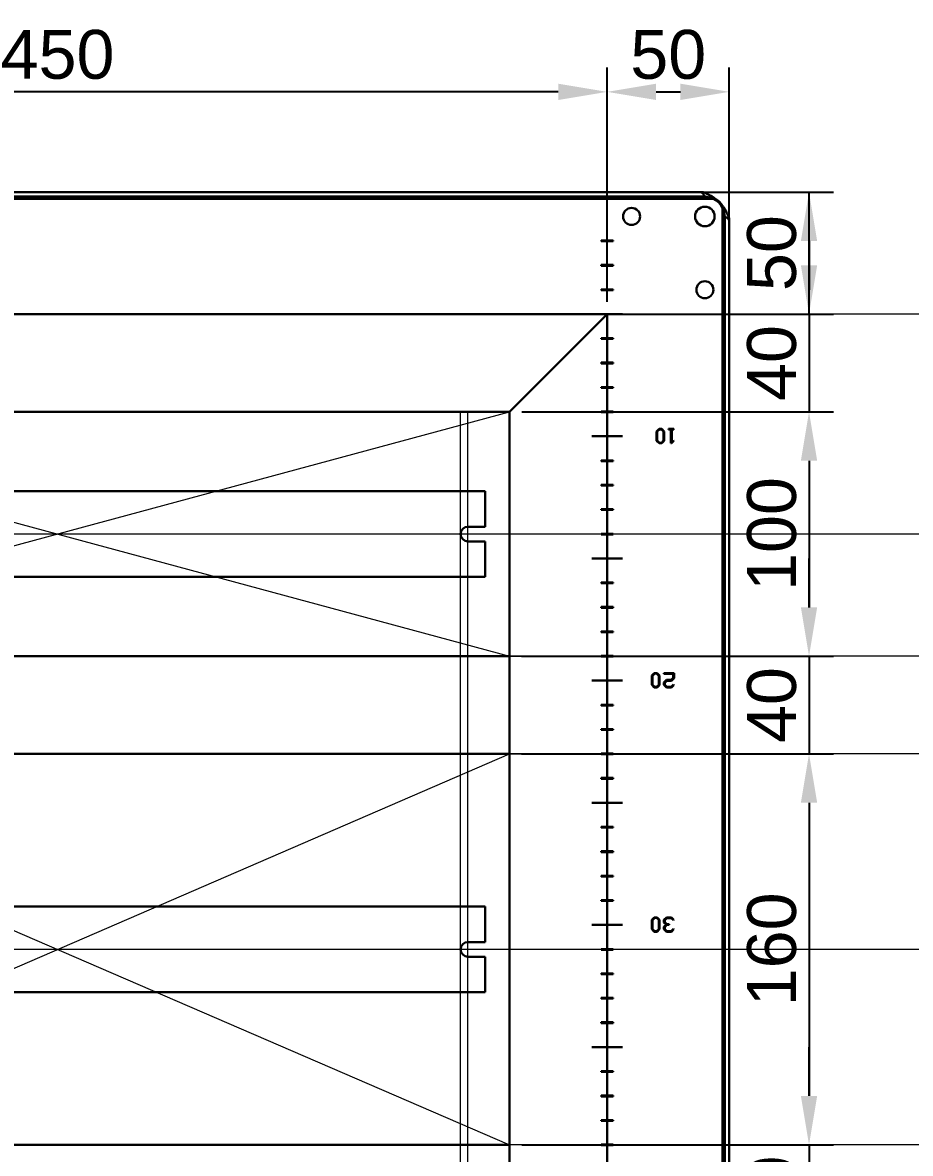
# Model space of a CAD drawing. Header units: millimetres. Extents: x 0 to 53000, y -591 to 24400.
# Drawn here: x 5593.6 to 5957, y 2831.5 to 3294.3 of the extents above; entities that cross this region are included whole.
import ezdxf

# ---------------------------------------------------------------- set-up
doc = ezdxf.new("R2010")
doc.units = ezdxf.units.MM
doc.layers.add('КК перф 40х60', color=6, linetype='Continuous', lineweight=30)
doc.layers.add('Основная', color=7, linetype='Continuous', lineweight=30)
doc.layers.add('Привязки', color=2, linetype='Continuous', lineweight=0, plot=False, transparency=0.8)
doc.layers.add('размеры', color=3, linetype='Continuous')
doc.styles.get("Standard").update_dxf_attribs({"font": 'arial.ttf'})
doc.dimstyles.new('ISO2', dxfattribs={"dimtxt": 20, "dimasz": 20, "dimexe": 10, "dimexo": 5, "dimgap": 5, "dimtad": 1, "dimdec": 4, "dimdsep": 46, "dimlunit": 6, "dimtxsty": 'Standard', "dimcen": 20, "dimadec": 0, "dimazin": 0, "dimtfac": 1, "dimtdec": 4, "dimtmove": 0, "dimatfit": 3, "dimfxl": 1, "dimtolj": 1, "dimtzin": 0, "dimarcsym": 0})

# ---------------------------------------------------------------- blocks, each defined once
blk = doc.blocks.new('*D338')
at = {"layer": 'Defpoints', "color": 0, "transparency": 16777216}
for p in [(5832.87, 3225), (5915.5, 3225), (5832.87, 3175)]:
    blk.add_point(p, dxfattribs=at)
at = {"layer": 'размеры', "color": 0, "lineweight": -2, "transparency": 16777216}
for p, q in [((5837.87, 3225), (5925.5, 3225)), ((5915.5, 3175), (5915.5, 3225)), ((5915.5, 3195), (5915.5, 3215)), ((5915.5, 3205), (5915.5, 3185)), ((5837.87, 3175), (5925.5, 3175))]:
    blk.add_line(p, q, dxfattribs=at)
at = {"layer": 'размеры', "color": 0, "transparency": 16777216}
for points in [[(5912.17, 3205), (5918.83, 3205), (5915.5, 3225)], [(5912.17, 3195), (5918.83, 3195), (5915.5, 3175)]]:
    blk.add_solid(points, dxfattribs=at)
at = {"layer": 'размеры', "color": 0, "transparency": 16777216, "insert": (5900.29, 3200), "char_height": 20, "attachment_point": 5, "rotation": 90}
blk.add_mtext('\\A1;50', dxfattribs=at)
blk = doc.blocks.new('*D339')
at = {"layer": 'Defpoints', "color": 0, "transparency": 16777216}
for p in [(5382.87, 3266), (5382.87, 3175), (5832.87, 3175)]:
    blk.add_point(p, dxfattribs=at)
at = {"layer": 'размеры', "color": 0, "lineweight": -2, "transparency": 16777216}
for p, q in [((5382.87, 3180), (5382.87, 3276)), ((5832.87, 3180), (5832.87, 3276)), ((5812.87, 3266), (5402.87, 3266))]:
    blk.add_line(p, q, dxfattribs=at)
at = {"layer": 'размеры', "color": 0, "transparency": 16777216}
for points in [[(5402.87, 3269.33), (5402.87, 3262.67), (5382.87, 3266)], [(5812.87, 3269.33), (5812.87, 3262.67), (5832.87, 3266)]]:
    blk.add_solid(points, dxfattribs=at)
at = {"layer": 'размеры', "color": 0, "transparency": 16777216, "insert": (5607.87, 3281.21), "char_height": 20, "attachment_point": 5, "rotation": 0}
blk.add_mtext('\\A1;450', dxfattribs=at)
blk = doc.blocks.new('*D340')
at = {"layer": 'Defpoints', "color": 0, "transparency": 16777216}
for p in [(5882.87, 3266), (5832.87, 3175), (5882.87, 3175)]:
    blk.add_point(p, dxfattribs=at)
at = {"layer": 'размеры', "color": 0, "lineweight": -2, "transparency": 16777216}
for p, q in [((5832.87, 3180), (5832.87, 3276)), ((5882.87, 3180), (5882.87, 3276)), ((5852.87, 3266), (5862.87, 3266))]:
    blk.add_line(p, q, dxfattribs=at)
at = {"layer": 'размеры', "color": 0, "transparency": 16777216}
for points in [[(5852.87, 3269.33), (5852.87, 3262.67), (5832.87, 3266)], [(5862.87, 3269.33), (5862.87, 3262.67), (5882.87, 3266)]]:
    blk.add_solid(points, dxfattribs=at)
at = {"layer": 'размеры', "color": 0, "transparency": 16777216, "insert": (5857.87, 3281.21), "char_height": 20, "attachment_point": 5}
blk.add_mtext('\\A1;50', dxfattribs=at)
blk = doc.blocks.new('*D334')
at = {"layer": 'Defpoints', "color": 0, "transparency": 16777216}
for p in [(5792.87, 3135), (5792.86, 3035), (5915.5, 3035)]:
    blk.add_point(p, dxfattribs=at)
at = {"layer": 'размеры', "color": 0, "lineweight": -2, "transparency": 16777216}
for p, q in [((5797.87, 3135), (5925.5, 3135)), ((5915.5, 3115), (5915.5, 3055)), ((5797.86, 3035), (5925.5, 3035))]:
    blk.add_line(p, q, dxfattribs=at)
at = {"layer": 'размеры', "color": 0, "transparency": 16777216}
for points in [[(5912.17, 3115), (5918.83, 3115), (5915.5, 3135)], [(5912.17, 3055), (5918.83, 3055), (5915.5, 3035)]]:
    blk.add_solid(points, dxfattribs=at)
at = {"layer": 'размеры', "color": 0, "transparency": 16777216, "insert": (5900.29, 3085), "char_height": 20, "attachment_point": 5, "rotation": 90}
blk.add_mtext('\\A1;100', dxfattribs=at)
blk = doc.blocks.new('*D335')
at = {"layer": 'Defpoints', "color": 0, "transparency": 16777216}
for p in [(5792.86, 2995), (5792.87, 2835), (5915.5, 2835)]:
    blk.add_point(p, dxfattribs=at)
at = {"layer": 'размеры', "color": 0, "lineweight": -2, "transparency": 16777216}
for p, q in [((5797.86, 2995), (5925.5, 2995)), ((5915.5, 2975), (5915.5, 2855)), ((5797.87, 2835), (5925.5, 2835))]:
    blk.add_line(p, q, dxfattribs=at)
at = {"layer": 'размеры', "color": 0, "transparency": 16777216}
for points in [[(5912.17, 2975), (5918.83, 2975), (5915.5, 2995)], [(5912.17, 2855), (5918.83, 2855), (5915.5, 2835)]]:
    blk.add_solid(points, dxfattribs=at)
at = {"layer": 'размеры', "color": 0, "transparency": 16777216, "insert": (5900.29, 2915), "char_height": 20, "attachment_point": 5, "rotation": 90}
blk.add_mtext('\\A1;160', dxfattribs=at)
blk = doc.blocks.new('*D362')
at = {"layer": 'Defpoints', "color": 0, "transparency": 16777216}
for p in [(5832.87, 3175), (5832.87, 3135), (5915.5, 3135)]:
    blk.add_point(p, dxfattribs=at)
at = {"layer": 'размеры', "color": 0, "lineweight": -2, "transparency": 16777216}
for p, q in [((5915.5, 3195), (5915.5, 3215)), ((5837.87, 3175), (5925.5, 3175)), ((5915.5, 3175), (5915.5, 3135)), ((5837.87, 3135), (5925.5, 3135)), ((5915.5, 3115), (5915.5, 3095))]:
    blk.add_line(p, q, dxfattribs=at)
at = {"layer": 'размеры', "color": 0, "transparency": 16777216}
for points in [[(5912.17, 3195), (5918.83, 3195), (5915.5, 3175)], [(5912.17, 3115), (5918.83, 3115), (5915.5, 3135)]]:
    blk.add_solid(points, dxfattribs=at)
at = {"layer": 'размеры', "color": 0, "transparency": 16777216, "insert": (5900.29, 3155), "char_height": 20, "attachment_point": 5, "rotation": 90}
blk.add_mtext('\\A1;40', dxfattribs=at)
blk = doc.blocks.new('*D363')
at = {"layer": 'Defpoints', "color": 0, "transparency": 16777216}
for p in [(5832.87, 3035), (5832.87, 2995), (5915.5, 2995)]:
    blk.add_point(p, dxfattribs=at)
at = {"layer": 'размеры', "color": 0, "lineweight": -2, "transparency": 16777216}
for p, q in [((5915.5, 3055), (5915.5, 3075)), ((5837.87, 3035), (5925.5, 3035)), ((5915.5, 3035), (5915.5, 2995)), ((5837.87, 2995), (5925.5, 2995)), ((5915.5, 2975), (5915.5, 2955))]:
    blk.add_line(p, q, dxfattribs=at)
at = {"layer": 'размеры', "color": 0, "transparency": 16777216}
for points in [[(5912.17, 3055), (5918.83, 3055), (5915.5, 3035)], [(5912.17, 2975), (5918.83, 2975), (5915.5, 2995)]]:
    blk.add_solid(points, dxfattribs=at)
at = {"layer": 'размеры', "color": 0, "transparency": 16777216, "insert": (5900.29, 3015), "char_height": 20, "attachment_point": 5, "rotation": 90}
blk.add_mtext('\\A1;40', dxfattribs=at)
blk = doc.blocks.new('*D364')
at = {"layer": 'Defpoints', "color": 0, "transparency": 16777216}
for p in [(5832.86, 2835), (5832.86, 2795), (5915.49, 2795)]:
    blk.add_point(p, dxfattribs=at)
at = {"layer": 'размеры', "color": 0, "lineweight": -2, "transparency": 16777216}
for p, q in [((5915.49, 2855), (5915.49, 2875)), ((5837.86, 2835), (5925.49, 2835)), ((5915.49, 2835), (5915.49, 2795)), ((5837.86, 2795), (5925.49, 2795)), ((5915.49, 2775), (5915.49, 2755))]:
    blk.add_line(p, q, dxfattribs=at)
at = {"layer": 'размеры', "color": 0, "transparency": 16777216}
for points in [[(5912.16, 2855), (5918.82, 2855), (5915.49, 2835)], [(5912.16, 2775), (5918.82, 2775), (5915.49, 2795)]]:
    blk.add_solid(points, dxfattribs=at)
at = {"layer": 'размеры', "color": 0, "transparency": 16777216, "insert": (5900.28, 2815), "char_height": 20, "attachment_point": 5, "rotation": 90}
blk.add_mtext('\\A1;40', dxfattribs=at)

msp = doc.modelspace()

# ---------------------------------------------------------------- linework, layer by layer
at = {"layer": 'КК перф 40х60'}
for p, q in [((5382.86886, 3175), (5832.86886, 3175)), ((5792.86886, 3135), (5832.86886, 3175)), ((5832.86886, 3175), (5832.86886, 2524.99999)), ((5792.86886, 3135), (5422.86886, 3135)), ((5792.86886, 2565), (5792.86886, 3135)), ((5422.85786, 3034.99997), (5792.85787, 3034.99997)), ((5422.85786, 2994.99997), (5792.85787, 2994.99997)), ((5422.85786, 2834.99999), (5792.85787, 2834.99999))]:
    msp.add_line(p, q, dxfattribs=at)
at = {"layer": 'Основная', "linetype": 'Continuous'}
for p, q in [((5338.54751, 3222.20001), (5877.19022, 3222.20001)), ((5338.54751, 3222.20001), (5877.19022, 3222.20001)), ((5873.00591, 3223.10001), (5342.73182, 3223.10001)), ((5873.00591, 3223.10001), (5342.73182, 3223.10001)), ((5871.08253, 3224.99999), (5344.6552, 3224.99999)), ((5871.08253, 3224.99999), (5344.6552, 3224.99999)), ((5870.76886, 3224.99999), (5344.96887, 3224.99999)), ((5870.76886, 3224.99999), (5344.96887, 3224.99999)), ((5880.06885, 3219.32137), (5880.06885, 2480.67862)), ((5880.06885, 3219.32137), (5880.06885, 2480.67862)), ((5880.96885, 2484.86292), (5880.96885, 3215.13706)), ((5880.96885, 2484.86292), (5880.96885, 3215.13706)), ((5882.86887, 2486.78634), (5882.86887, 3213.21365)), ((5882.86887, 2486.78634), (5882.86887, 3213.21365)), ((5882.86887, 2487.10001), (5882.86887, 3212.89998)), ((5882.86887, 2487.10001), (5882.86887, 3212.89998)), ((5830.36886, 3205.15001), (5830.36886, 3204.84999)), ((5835.36887, 3205.15001), (5830.36886, 3205.15001)), ((5830.36886, 3204.84999), (5835.36887, 3204.84999)), ((5835.36887, 3204.84999), (5835.36887, 3205.15001)), ((5830.36886, 3195.14999), (5830.36886, 3194.85)), ((5835.36887, 3195.14999), (5830.36886, 3195.14999)), ((5830.36886, 3194.85), (5835.36887, 3194.85)), ((5835.36887, 3194.85), (5835.36887, 3195.14999)), ((5835.36887, 3185.15), (5830.36886, 3185.15)), ((5830.36886, 3185.15), (5830.36886, 3184.85001)), ((5830.36886, 3184.85001), (5835.36887, 3184.85001)), ((5835.36887, 3184.85001), (5835.36887, 3185.15)), ((5830.36886, 3165.14999), (5830.36886, 3164.85)), ((5835.36887, 3165.14999), (5830.36886, 3165.14999)), ((5830.36886, 3164.85), (5835.36887, 3164.85)), ((5835.36887, 3164.85), (5835.36887, 3165.14999)), ((5835.36887, 3155.15), (5830.36886, 3155.15)), ((5830.36886, 3155.15), (5830.36886, 3154.85001)), ((5830.36886, 3154.85001), (5835.36887, 3154.85001)), ((5835.36887, 3154.85001), (5835.36887, 3155.15)), ((5835.36887, 3145.15001), (5830.36886, 3145.15001)), ((5830.36886, 3145.15001), (5830.36886, 3144.84999)), ((5830.36886, 3144.84999), (5835.36887, 3144.84999)), ((5835.36887, 3144.84999), (5835.36887, 3145.15001)), ((5830.36886, 3135.14999), (5830.36886, 3134.85)), ((5835.36887, 3135.14999), (5830.36886, 3135.14999)), ((5830.36886, 3134.85), (5835.36887, 3134.85)), ((5835.36887, 3134.85), (5835.36887, 3135.14999)), ((5854.11002, 3128.05283), (5853.05008, 3127.01046)), ((5853.05008, 3127.01046), (5853.05008, 3123.18724)), ((5853.40339, 3126.96952), (5854.27029, 3127.83757)), ((5853.40339, 3123.27147), (5853.40339, 3126.96952)), ((5855.22376, 3128.05283), (5854.11002, 3128.05283)), ((5854.27029, 3127.83757), (5855.0623, 3127.83757)), ((5855.0623, 3127.83757), (5855.90698, 3126.99291)), ((5856.25911, 3127.03386), (5855.22376, 3128.05283)), ((5855.90698, 3126.99291), (5855.90698, 3123.24807)), ((5856.25911, 3123.16269), (5856.25911, 3127.03386)), ((5858.03385, 3128.05283), (5858.03385, 3127.78026)), ((5860.1654, 3128.05283), (5858.03385, 3128.05283)), ((5858.03385, 3127.78026), (5858.9253, 3127.78026)), ((5858.9253, 3127.78026), (5858.9253, 3122.13784)), ((5859.27392, 3127.78026), (5860.1654, 3127.78026)), ((5859.27392, 3122.49818), (5859.27392, 3127.78026)), ((5860.1654, 3127.78026), (5860.1654, 3128.05283)), ((5853.05008, 3123.18724), (5854.11118, 3122.13784)), ((5854.27145, 3122.39873), (5853.40339, 3123.27147)), ((5854.11118, 3122.13784), (5855.22142, 3122.13784)), ((5855.06114, 3122.39873), (5854.27145, 3122.39873)), ((5855.90698, 3123.24807), (5855.06114, 3122.39873)), ((5855.22142, 3122.13784), (5856.25911, 3123.16269)), ((5858.9253, 3122.13784), (5859.19322, 3122.13784)), ((5859.19322, 3122.13784), (5860.21219, 3123.16969)), ((5860.01681, 3123.337), (5859.27392, 3122.49818)), ((5860.21219, 3123.16969), (5860.01681, 3123.337)), ((5830.36886, 3115.15), (5830.36886, 3114.84998)), ((5835.36887, 3115.15), (5830.36886, 3115.15)), ((5835.36887, 3114.84998), (5835.36887, 3115.15)), ((5830.36886, 3114.84998), (5835.36887, 3114.84998)), ((5835.36887, 3105.14998), (5830.36886, 3105.14998)), ((5830.36886, 3105.14998), (5830.36886, 3104.84999)), ((5830.36886, 3104.84999), (5835.36887, 3104.84999)), ((5835.36887, 3104.84999), (5835.36887, 3105.14998)), ((5835.36887, 3095.14999), (5830.36886, 3095.14999)), ((5830.36886, 3095.14999), (5830.36886, 3094.84999)), ((5830.36886, 3094.84999), (5835.36887, 3094.84999)), ((5835.36887, 3094.84999), (5835.36887, 3095.14999)), ((5830.36886, 3085.14999), (5830.36886, 3084.85)), ((5835.36887, 3085.14999), (5830.36886, 3085.14999)), ((5830.36886, 3084.85), (5835.36887, 3084.85)), ((5835.36887, 3084.85), (5835.36887, 3085.14999)), ((5835.36887, 3065.14999), (5830.36886, 3065.14999)), ((5830.36886, 3065.14999), (5830.36886, 3064.84999)), ((5830.36886, 3064.84999), (5835.36887, 3064.84999)), ((5835.36887, 3064.84999), (5835.36887, 3065.14999)), ((5830.36886, 3055.14999), (5830.36886, 3054.85)), ((5835.36887, 3055.14999), (5830.36886, 3055.14999)), ((5830.36886, 3054.85), (5835.36887, 3054.85)), ((5835.36887, 3054.85), (5835.36887, 3055.14999)), ((5830.36886, 3045.15), (5830.36886, 3044.84999)), ((5835.36887, 3045.15), (5830.36886, 3045.15)), ((5830.36886, 3044.84999), (5835.36887, 3044.84999)), ((5835.36887, 3044.84999), (5835.36887, 3045.15)), ((5830.36886, 3035.14999), (5830.36886, 3034.85)), ((5835.36887, 3035.14999), (5830.36886, 3035.14999)), ((5830.36886, 3034.85), (5835.36887, 3034.85)), ((5835.36887, 3034.85), (5835.36887, 3035.14999)), ((5852.1633, 3028.08164), (5851.10338, 3027.03926)), ((5851.10338, 3027.03926), (5851.10338, 3023.21604)), ((5851.45668, 3026.99831), (5852.32357, 3027.86638)), ((5851.45668, 3023.30028), (5851.45668, 3026.99831)), ((5853.27704, 3028.08164), (5852.1633, 3028.08164)), ((5852.32357, 3027.86638), (5853.1156, 3027.86638)), ((5853.1156, 3027.86638), (5853.96026, 3027.02171)), ((5854.3124, 3027.06265), (5853.27704, 3028.08164)), ((5853.96026, 3027.02171), (5853.96026, 3023.27687)), ((5854.3124, 3023.19147), (5854.3124, 3027.06265)), ((5856.1316, 3028.08164), (5856.1316, 3027.80905)), ((5860.22739, 3028.08164), (5856.1316, 3028.08164)), ((5856.1316, 3027.80905), (5859.87527, 3027.80905)), ((5859.87527, 3027.80905), (5859.87527, 3026.09749)), ((5860.22739, 3026.01209), (5860.22739, 3028.08164)), ((5851.10338, 3023.21604), (5852.16447, 3022.16664)), ((5852.32475, 3022.42753), (5851.45668, 3023.30028)), ((5853.11442, 3022.42753), (5852.32475, 3022.42753)), ((5853.96026, 3023.27687), (5853.11442, 3022.42753)), ((5853.2747, 3022.16664), (5854.3124, 3023.19147)), ((5857.12601, 3025.26453), (5856.06608, 3024.21629)), ((5856.06608, 3024.21629), (5856.06608, 3023.21604)), ((5856.06608, 3023.21604), (5857.12717, 3022.16664)), ((5856.41822, 3024.12856), (5857.28863, 3024.98843)), ((5856.41822, 3023.2991), (5856.41822, 3024.12856)), ((5857.28863, 3022.43923), (5856.41822, 3023.2991)), ((5859.03178, 3025.26453), (5857.12601, 3025.26453)), ((5857.28863, 3024.98843), (5859.1897, 3024.98843)), ((5859.02942, 3022.43923), (5857.28863, 3022.43923)), ((5860.018, 3023.36578), (5859.02942, 3022.43923)), ((5859.87527, 3026.09749), (5859.03178, 3025.26453)), ((5859.1897, 3024.98843), (5860.22739, 3026.01209)), ((5859.19086, 3022.16664), (5860.21219, 3023.19849)), ((5860.21219, 3023.19849), (5860.018, 3023.36578)), ((5852.16447, 3022.16664), (5853.2747, 3022.16664)), ((5857.12717, 3022.16664), (5859.19086, 3022.16664)), ((5830.36886, 3015.15), (5830.36886, 3014.84999)), ((5835.36887, 3015.15), (5830.36886, 3015.15)), ((5830.36886, 3014.84999), (5835.36887, 3014.84999)), ((5835.36887, 3014.84999), (5835.36887, 3015.15)), ((5835.36887, 3005.14999), (5830.36886, 3005.14999)), ((5830.36886, 3005.14999), (5830.36886, 3004.85)), ((5830.36886, 3004.85), (5835.36887, 3004.85)), ((5835.36887, 3004.85), (5835.36887, 3005.14999)), ((5830.36886, 2995.15), (5830.36886, 2994.84999)), ((5835.36887, 2995.15), (5830.36886, 2995.15)), ((5830.36886, 2994.84999), (5835.36887, 2994.84999)), ((5835.36887, 2994.84999), (5835.36887, 2995.15)), ((5830.36886, 2985.14999), (5830.36886, 2984.84999)), ((5835.36887, 2985.14999), (5830.36886, 2985.14999)), ((5830.36886, 2984.84999), (5835.36887, 2984.84999)), ((5835.36887, 2984.84999), (5835.36887, 2985.14999)), ((5835.36887, 2965.14999), (5830.36886, 2965.14999)), ((5830.36886, 2965.14999), (5830.36886, 2964.84999)), ((5830.36886, 2964.84999), (5835.36887, 2964.84999)), ((5835.36887, 2964.84999), (5835.36887, 2965.14999)), ((5830.36886, 2955.14999), (5830.36886, 2954.85)), ((5835.36887, 2955.14999), (5830.36886, 2955.14999)), ((5830.36886, 2954.85), (5835.36887, 2954.85)), ((5835.36887, 2954.85), (5835.36887, 2955.14999)), ((5830.36886, 2945.15), (5830.36886, 2944.85)), ((5835.36887, 2945.15), (5830.36886, 2945.15)), ((5830.36886, 2944.85), (5835.36887, 2944.85)), ((5835.36887, 2944.85), (5835.36887, 2945.15)), ((5830.36886, 2935.15), (5830.36886, 2934.84999)), ((5835.36887, 2935.15), (5830.36886, 2935.15)), ((5830.36886, 2934.84999), (5835.36887, 2934.84999)), ((5835.36887, 2934.84999), (5835.36887, 2935.15)), ((5852.1633, 2928.11044), (5851.10338, 2927.06806)), ((5851.10338, 2927.06806), (5851.10338, 2923.24483)), ((5851.45668, 2927.02711), (5852.32357, 2927.89517)), ((5851.45668, 2923.32907), (5851.45668, 2927.02711)), ((5853.27704, 2928.11044), (5852.1633, 2928.11044)), ((5852.32357, 2927.89517), (5853.1156, 2927.89517)), ((5853.1156, 2927.89517), (5853.96026, 2927.05051)), ((5854.3124, 2927.09146), (5853.27704, 2928.11044)), ((5853.96026, 2927.05051), (5853.96026, 2923.30567)), ((5854.3124, 2923.22027), (5854.3124, 2927.09146)), ((5857.12601, 2928.11044), (5856.06608, 2927.06806)), ((5856.06608, 2927.06806), (5856.06608, 2926.06429)), ((5856.06608, 2926.06429), (5856.99615, 2925.1541)), ((5856.99615, 2925.1541), (5856.06608, 2924.24627)), ((5856.41822, 2926.98266), (5857.28863, 2927.83785)), ((5856.41822, 2926.14969), (5856.41822, 2926.98266)), ((5857.28863, 2925.29333), (5856.41822, 2926.14969)), ((5859.19206, 2928.11044), (5857.12601, 2928.11044)), ((5857.28863, 2927.83785), (5859.03059, 2927.83785)), ((5858.25847, 2925.29333), (5857.28863, 2925.29333)), ((5858.25847, 2925.01723), (5858.25847, 2925.29333)), ((5859.03059, 2927.83785), (5860.01681, 2926.91597)), ((5860.21219, 2927.08327), (5859.19206, 2928.11044)), ((5860.01681, 2926.91597), (5860.21219, 2927.08327)), ((5851.10338, 2923.24483), (5852.16447, 2922.19543)), ((5852.32475, 2922.45632), (5851.45668, 2923.32907)), ((5852.16447, 2922.19543), (5853.2747, 2922.19543)), ((5853.11442, 2922.45632), (5852.32475, 2922.45632)), ((5853.96026, 2923.30567), (5853.11442, 2922.45632)), ((5853.2747, 2922.19543), (5854.3124, 2923.22027)), ((5856.06608, 2924.24627), (5856.06608, 2923.24483)), ((5856.06608, 2923.24483), (5857.12717, 2922.19543)), ((5856.41822, 2924.15735), (5857.28863, 2925.01723)), ((5856.41822, 2923.3279), (5856.41822, 2924.15735)), ((5857.28863, 2922.46802), (5856.41822, 2923.3279)), ((5857.12717, 2922.19543), (5859.19086, 2922.19543)), ((5857.28863, 2925.01723), (5858.25847, 2925.01723)), ((5859.02942, 2922.46802), (5857.28863, 2922.46802)), ((5860.018, 2923.39458), (5859.02942, 2922.46802)), ((5859.19086, 2922.19543), (5860.21219, 2923.22729)), ((5860.21219, 2923.22729), (5860.018, 2923.39458)), ((5830.36886, 2915.14999), (5830.36886, 2914.85)), ((5835.36887, 2915.14999), (5830.36886, 2915.14999)), ((5830.36886, 2914.85), (5835.36887, 2914.85)), ((5835.36887, 2914.85), (5835.36887, 2915.14999)), ((5830.36886, 2905.14999), (5830.36886, 2904.84999)), ((5835.36887, 2905.14999), (5830.36886, 2905.14999)), ((5830.36886, 2904.84999), (5835.36887, 2904.84999)), ((5835.36887, 2904.84999), (5835.36887, 2905.14999)), ((5830.36886, 2895.14999), (5830.36886, 2894.84999)), ((5835.36887, 2895.14999), (5830.36886, 2895.14999)), ((5830.36886, 2894.84999), (5835.36887, 2894.84999)), ((5835.36887, 2894.84999), (5835.36887, 2895.14999)), ((5830.36886, 2885.14999), (5830.36886, 2884.85)), ((5835.36887, 2885.14999), (5830.36886, 2885.14999)), ((5830.36886, 2884.85), (5835.36887, 2884.85)), ((5835.36887, 2884.85), (5835.36887, 2885.14999)), ((5830.36886, 2865.14999), (5830.36886, 2864.84999)), ((5835.36887, 2865.14999), (5830.36886, 2865.14999)), ((5835.36887, 2864.84999), (5835.36887, 2865.14999)), ((5830.36886, 2864.84999), (5835.36887, 2864.84999)), ((5830.36886, 2855.14999), (5830.36886, 2854.84999)), ((5835.36887, 2855.14999), (5830.36886, 2855.14999)), ((5830.36886, 2854.84999), (5835.36887, 2854.84999)), ((5835.36887, 2854.84999), (5835.36887, 2855.14999)), ((5830.36886, 2845.14999), (5830.36886, 2844.84999)), ((5835.36887, 2845.14999), (5830.36886, 2845.14999)), ((5830.36886, 2844.84999), (5835.36887, 2844.84999)), ((5835.36887, 2844.84999), (5835.36887, 2845.14999)), ((5830.36886, 2835.14999), (5830.36886, 2834.84999)), ((5835.36887, 2835.14999), (5830.36886, 2835.14999)), ((5830.36886, 2834.84999), (5835.36887, 2834.84999)), ((5835.36887, 2834.84999), (5835.36887, 2835.14999))]:
    msp.add_line(p, q, dxfattribs=at)
at = {"layer": 'Основная'}
for p, q in [((5839.11887, 3175), (5826.61886, 3175)), ((5839.11887, 3124.99999), (5826.61886, 3124.99999)), ((5782.86886, 3102.49999), (5432.86886, 3102.49998)), ((5782.86886, 3102.49999), (5782.86886, 3087.99999)), ((5782.86886, 3087.99999), (5775.86886, 3087.99999)), ((5775.86886, 3081.99999), (5782.86886, 3081.99999)), ((5782.86886, 3081.99999), (5782.86886, 3067.49999)), ((5826.61886, 3075), (5839.11887, 3075)), ((5432.86886, 3067.49998), (5782.86886, 3067.49998)), ((5826.61886, 3024.99999), (5839.11887, 3024.99999)), ((5826.61886, 2974.99999), (5839.11887, 2974.99999)), ((5782.8689, 2932.49997), (5432.8689, 2932.49997)), ((5782.8689, 2932.49997), (5782.8689, 2917.99997)), ((5826.61886, 2924.99999), (5839.11887, 2924.99999)), ((5782.8689, 2917.99997), (5775.8689, 2917.99997)), ((5775.8689, 2911.99997), (5782.8689, 2911.99997)), ((5782.8689, 2911.99997), (5782.8689, 2897.49997)), ((5432.8689, 2897.49997), (5782.8689, 2897.49997)), ((5826.61886, 2874.99999), (5839.11887, 2874.99999))]:
    msp.add_line(p, q, dxfattribs=at)
at = {"layer": 'Основная', "linetype": 'Continuous'}
for centre, radius in [((5842.86886, 3214.99999), 3.5), ((5842.86886, 3214.99999), 3.5), ((5872.86886, 3214.99999), 4), ((5872.86886, 3214.99999), 4), ((5872.86886, 3214.99999), 4), ((5872.86886, 3214.99999), 4), ((5872.86886, 3184.99999), 3.5), ((5872.86886, 3184.99999), 3.5)]:
    msp.add_circle(centre, radius, dxfattribs=at)
for centre, radius, start, end in [((5873.73486, 3224.96243), 2, 248.6251722, 265.0319909), ((5873.73486, 3224.96243), 2, 248.6251722, 265.0319909), ((5872.86886, 3214.99999), 8, 4.9680091, 85.0319909), ((5872.86886, 3214.99999), 8, 4.9680091, 85.0319909), ((5873.15886, 3215.28999), 8, 30.2597234, 59.7402766), ((5873.15886, 3215.28999), 8, 30.2597234, 59.7402766), ((5882.83129, 3215.86599), 2, 184.9680091, 201.3748278), ((5882.83129, 3215.86599), 2, 184.9680091, 201.3748278)]:
    msp.add_arc(centre, radius, start, end, dxfattribs=at)
at = {"layer": 'Основная'}
for centre, start, end in [((5775.86886, 3084.99999), 90, 180), ((5775.86886, 3084.99999), 180, 270), ((5775.8689, 2914.99997), 90, 180), ((5775.8689, 2914.99997), 180, 270)]:
    msp.add_arc(centre, 3, start, end, dxfattribs=at)
at = {"layer": 'Основная', "linetype": 'Continuous'}
for points, knots in [([(5873.00591, 3223.10001), (5872.96004, 3223.1612), (5872.89126, 3223.25296), (5872.79958, 3223.37443), (5872.73084, 3223.46487), (5872.66208, 3223.55446), (5872.59332, 3223.64298), (5872.52457, 3223.73023), (5872.45586, 3223.81606), (5872.38708, 3223.90015), (5872.31835, 3223.98244), (5872.24958, 3224.06264), (5872.18083, 3224.14059), (5872.11212, 3224.21616), (5872.04335, 3224.28907), (5871.9746, 3224.35926), (5871.90585, 3224.42649), (5871.83709, 3224.49061), (5871.76837, 3224.55153), (5871.69962, 3224.60907), (5871.63086, 3224.66306), (5871.56209, 3224.7134), (5871.4934, 3224.76006), (5871.42462, 3224.80276), (5871.35588, 3224.84157), (5871.28712, 3224.87625), (5871.21836, 3224.90685), (5871.14965, 3224.9332), (5871.08088, 3224.95529), (5871.01213, 3224.97308), (5870.94338, 3224.98642), (5870.86229, 3224.99738), (5870.80411, 3224.99901), (5870.76886, 3224.99999)], [0, 0, 0, 0, 0.061497312, 0.0922201247, 0.1229569243, 0.1536903006, 0.1844210751, 0.2151543511, 0.2458846009, 0.2766126493, 0.3073502645, 0.3380817817, 0.3688151523, 0.3995443797, 0.4302754144, 0.4610095237, 0.4917417453, 0.5224730184, 0.5532012646, 0.583936492, 0.6146685132, 0.6453997904, 0.6761311233, 0.7068613112, 0.7375959304, 0.7683281876, 0.799061566, 0.8297894087, 0.8605210581, 0.8912540723, 0.9219874824, 0.9527210506, 1, 1, 1, 1]), ([(5873.00591, 3223.10001), (5872.96004, 3223.1612), (5872.89126, 3223.25296), (5872.79958, 3223.37443), (5872.73084, 3223.46487), (5872.66208, 3223.55446), (5872.59332, 3223.64298), (5872.52457, 3223.73023), (5872.45586, 3223.81606), (5872.38708, 3223.90015), (5872.31835, 3223.98244), (5872.24958, 3224.06264), (5872.18083, 3224.14059), (5872.11212, 3224.21616), (5872.04335, 3224.28907), (5871.9746, 3224.35926), (5871.90585, 3224.42649), (5871.83709, 3224.49061), (5871.76837, 3224.55153), (5871.69962, 3224.60907), (5871.63086, 3224.66306), (5871.56209, 3224.7134), (5871.4934, 3224.76006), (5871.42462, 3224.80276), (5871.35588, 3224.84157), (5871.28712, 3224.87625), (5871.21836, 3224.90685), (5871.14965, 3224.9332), (5871.08088, 3224.95529), (5871.01213, 3224.97308), (5870.94338, 3224.98642), (5870.86229, 3224.99738), (5870.80411, 3224.99901), (5870.76886, 3224.99999)], [0, 0, 0, 0, 0.061497312, 0.0922201247, 0.1229569243, 0.1536903006, 0.1844210751, 0.2151543511, 0.2458846009, 0.2766126493, 0.3073502645, 0.3380817817, 0.3688151523, 0.3995443797, 0.4302754144, 0.4610095237, 0.4917417453, 0.5224730184, 0.5532012646, 0.583936492, 0.6146685132, 0.6453997904, 0.6761311233, 0.7068613112, 0.7375959304, 0.7683281876, 0.799061566, 0.8297894087, 0.8605210581, 0.8912540723, 0.9219874824, 0.9527210506, 1, 1, 1, 1]), ([(5874.41887, 3223.89019), (5874.09062, 3224.07976), (5873.43463, 3224.45861), (5872.32333, 3224.89384), (5871.53884, 3224.96095), (5871.08253, 3224.99999)], [0, 0, 0, 0, 0.295273902, 0.590081419, 1, 1, 1, 1]), ([(5874.41887, 3223.89019), (5874.09062, 3224.07976), (5873.43463, 3224.45861), (5872.32333, 3224.89384), (5871.53884, 3224.96095), (5871.08253, 3224.99999)], [0, 0, 0, 0, 0.295273902, 0.590081419, 1, 1, 1, 1]), ([(5877.19022, 3222.20001), (5876.95984, 3222.40109), (5876.49916, 3222.80319), (5875.60413, 3223.43578), (5874.8723, 3223.71635), (5874.41887, 3223.89019)], [0, 0, 0, 0, 0.275656821, 0.551208631, 1, 1, 1, 1]), ([(5877.19022, 3222.20001), (5876.95984, 3222.40109), (5876.49916, 3222.80319), (5875.60413, 3223.43578), (5874.8723, 3223.71635), (5874.41887, 3223.89019)], [0, 0, 0, 0, 0.275656821, 0.551208631, 1, 1, 1, 1]), ([(5881.75903, 3216.54999), (5881.6561, 3216.82967), (5881.45018, 3217.38919), (5880.92635, 3218.34181), (5880.39634, 3218.94727), (5880.06885, 3219.32137)], [0, 0, 0, 0, 0.276354543, 0.552872634, 1, 1, 1, 1]), ([(5881.75903, 3216.54999), (5881.6561, 3216.82967), (5881.45018, 3217.38919), (5880.92635, 3218.34181), (5880.39634, 3218.94727), (5880.06885, 3219.32137)], [0, 0, 0, 0, 0.276354543, 0.552872634, 1, 1, 1, 1]), ([(5882.86887, 3212.89998), (5882.86722, 3212.94585), (5882.86476, 3213.01464), (5882.84963, 3213.10634), (5882.83426, 3213.17508), (5882.81449, 3213.24385), (5882.79039, 3213.31256), (5882.76207, 3213.38132), (5882.72957, 3213.45008), (5882.69295, 3213.51883), (5882.65236, 3213.58758), (5882.60781, 3213.65634), (5882.55945, 3213.72506), (5882.50736, 3213.79381), (5882.45174, 3213.86257), (5882.39262, 3213.93132), (5882.33018, 3214.00004), (5882.26459, 3214.0688), (5882.19599, 3214.13755), (5882.12453, 3214.20631), (5882.05036, 3214.27506), (5881.97366, 3214.34379), (5881.89463, 3214.41254), (5881.81345, 3214.48128), (5881.73033, 3214.55006), (5881.6454, 3214.61879), (5881.55889, 3214.68753), (5881.47101, 3214.75627), (5881.38198, 3214.82504), (5881.29197, 3214.89379), (5881.2012, 3214.96253), (5881.0935, 3215.04361), (5881.01589, 3215.10179), (5880.96885, 3215.13706)], [0, 0, 0, 0, 0.061498543, 0.092230034, 0.122963653, 0.153694826, 0.184424014, 0.215156992, 0.24588818, 0.276621602, 0.307353204, 0.33808582, 0.368813257, 0.399548385, 0.430278754, 0.461013209, 0.491742599, 0.522473549, 0.553205094, 0.583935771, 0.614670668, 0.645398609, 0.676133376, 0.706866169, 0.737592669, 0.768328797, 0.799054511, 0.829790829, 0.860519078, 0.891252103, 0.921989725, 0.952715178, 1, 1, 1, 1]), ([(5882.86887, 3212.89998), (5882.86722, 3212.94585), (5882.86476, 3213.01464), (5882.84963, 3213.10634), (5882.83426, 3213.17508), (5882.81449, 3213.24385), (5882.79039, 3213.31256), (5882.76207, 3213.38132), (5882.72957, 3213.45008), (5882.69295, 3213.51883), (5882.65236, 3213.58758), (5882.60781, 3213.65634), (5882.55945, 3213.72506), (5882.50736, 3213.79381), (5882.45174, 3213.86257), (5882.39262, 3213.93132), (5882.33018, 3214.00004), (5882.26459, 3214.0688), (5882.19599, 3214.13755), (5882.12453, 3214.20631), (5882.05036, 3214.27506), (5881.97366, 3214.34379), (5881.89463, 3214.41254), (5881.81345, 3214.48128), (5881.73033, 3214.55006), (5881.6454, 3214.61879), (5881.55889, 3214.68753), (5881.47101, 3214.75627), (5881.38198, 3214.82504), (5881.29197, 3214.89379), (5881.2012, 3214.96253), (5881.0935, 3215.04361), (5881.01589, 3215.10179), (5880.96885, 3215.13706)], [0, 0, 0, 0, 0.061498543, 0.092230034, 0.122963653, 0.153694826, 0.184424014, 0.215156992, 0.24588818, 0.276621602, 0.307353204, 0.33808582, 0.368813257, 0.399548385, 0.430278754, 0.461013209, 0.491742599, 0.522473549, 0.553205094, 0.583935771, 0.614670668, 0.645398609, 0.676133376, 0.706866169, 0.737592669, 0.768328797, 0.799054511, 0.829790829, 0.860519078, 0.891252103, 0.921989725, 0.952715178, 1, 1, 1, 1]), ([(5882.86887, 3213.21365), (5882.84815, 3213.5419), (5882.80675, 3214.19789), (5882.45874, 3215.30919), (5882.01635, 3216.09368), (5881.75903, 3216.54999)], [0, 0, 0, 0, 0.295274012, 0.590081249, 1, 1, 1, 1]), ([(5882.86887, 3213.21365), (5882.84815, 3213.5419), (5882.80675, 3214.19789), (5882.45874, 3215.30919), (5882.01635, 3216.09368), (5881.75903, 3216.54999)], [0, 0, 0, 0, 0.295274012, 0.590081249, 1, 1, 1, 1])]:
    msp.add_open_spline(points, degree=3, knots=knots, dxfattribs=at)
at = {"layer": 'Привязки'}
for p, q in [((8088.50002, 3175), (5187.37273, 3175)), ((5422.85786, 3034.99997), (5792.86886, 3135)), ((5422.86886, 3135), (5792.85787, 3034.99997)), ((5772.86886, 3075), (5772.86886, 3135)), ((5775.86888, 3075), (5775.86888, 3135)), ((8088.50002, 3085), (5187.37273, 3085)), ((5772.86884, 2605), (5772.86886, 3075)), ((5775.86886, 2605), (5775.86888, 3075)), ((8088.52201, 3034.99997), (5187.39473, 3034.99997)), ((5385.39086, 3034.99997), (5830.39085, 3034.99997)), ((8088.52201, 2994.99997), (5187.39473, 2994.99997)), ((5389.14086, 2994.99997), (5826.64086, 2994.99997)), ((5422.84907, 2834.99999), (5792.86886, 2994.99997)), ((5422.86886, 2994.99997), (5792.85787, 2834.99999)), ((8088.50006, 2914.99998), (5187.37278, 2914.99998)), ((8088.52201, 2834.99999), (5187.39473, 2834.99999))]:
    msp.add_line(p, q, dxfattribs=at)

# ---------------------------------------------------------------- dimensions: what is measured, and where the dimension line sits
at = {"layer": 'размеры'}
dim = msp.add_aligned_dim(p1=(5832.86886, 3175), p2=(5382.86886, 3174.99999), distance=-91.00001, dimstyle='ISO2', dxfattribs=at)
dim.commit()
dim.dimension.update_dxf_attribs({"geometry": '*D339', "text_midpoint": (5607.86886, 3281.21146)})
dim = msp.add_linear_dim(base=(5882.86887, 3266), p1=(5832.86886, 3175), p2=(5882.86887, 3175), dimstyle='ISO2', dxfattribs=at)
dim.commit()
dim.dimension.update_dxf_attribs({"geometry": '*D340', "text_midpoint": (5857.86887, 3281.21146)})
for base, p1, p2, picture, middle in [((5915.50002, 3224.99999), (5832.86886, 3175), (5832.86886, 3224.99999), '*D338', (5900.28856, 3200)), ((5915.50002, 3135), (5832.86886, 3175), (5832.86886, 3135), '*D362', (5900.28856, 3155)), ((5915.50002, 3034.99997), (5792.86886, 3135), (5792.85787, 3034.99997), '*D334', (5900.28856, 3084.99998)), ((5915.50002, 2994.99997), (5832.86886, 3034.99997), (5832.86886, 2994.99997), '*D363', (5900.28856, 3014.99997)), ((5915.50002, 2834.99999), (5792.85787, 2994.99997), (5792.86886, 2834.99999), '*D335', (5900.28856, 2914.99998)), ((5915.48902, 2794.99999), (5832.85787, 2834.99999), (5832.85787, 2794.99999), '*D364', (5900.27756, 2814.99999))]:
    dim = msp.add_linear_dim(base=base, p1=p1, p2=p2, angle=90, dimstyle='ISO2', dxfattribs=at)
    dim.commit()
    dim.dimension.update_dxf_attribs({"geometry": picture, "text_midpoint": middle})

doc.saveas('drawing.dxf')
